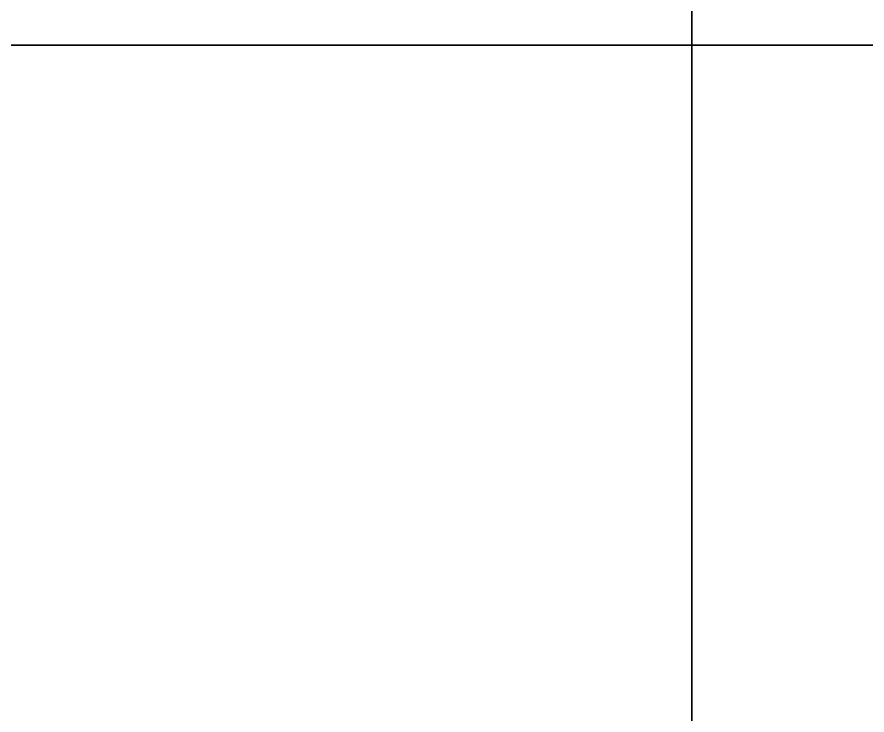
# Model space of a CAD drawing. Extents: x 0 to 2825, y -3457 to 0.
# Drawn here: x 492.15 to 502.04, y -1294.79 to -1286.67 of the extents above; entities that cross this region are included whole.
import ezdxf

# ---------------------------------------------------------------- set-up
doc = ezdxf.new("R2010")
doc.units = 0
for name, color, linetype in [('LAYER0', 7, 'CONTINUOUS'), ('LAYER1', 7, 'CONTINUOUS'), ('LAYER3', 253, 'CONTINUOUS'), ('LAYER594', 253, 'CONTINUOUS'), ('LAYER639', 139, 'CONTINUOUS'), ('LAYER664', 251, 'CONTINUOUS'), ('LAYER689', 253, 'CONTINUOUS'), ('LAYER690', 253, 'CONTINUOUS'), ('LAYER692', 253, 'CONTINUOUS')]:
    doc.layers.add(name, color=color, linetype=linetype)

msp = doc.modelspace()

# ---------------------------------------------------------------- linework, layer by layer
at = {"layer": 'LAYER0', "invisible_edges": 1}
for points in [[(2825, 0), (0, -3457), (0, 0), (2825, 0)], [(2825, -3457, 5), (0, 0, 5), (0, -3457, 5), (2825, -3457, 5)], [(0, 0, 5), (2825, -3457, 5), (2825, 0, 5), (0, 0, 5)], [(0, -3457), (2825, 0), (2825, -3457), (0, -3457)]]:
    msp.add_3dface(points, dxfattribs=at)
at = {"layer": 'LAYER3', "invisible_edges": 1}
for points in [[(150, -1295, 1335), (500, -1277, 1335), (500, -1295, 1335), (150, -1295, 1335)], [(500, -1277, 1335), (150, -1295, 1335), (150, -1277, 1335), (500, -1277, 1335)], [(150, -1277, 2550), (500, -1295, 2550), (500, -1277, 2550), (150, -1277, 2550)], [(500, -1295, 2550), (150, -1277, 2550), (150, -1295, 2550), (500, -1295, 2550)], [(500, -1277, 1335), (500, -1295, 2550), (500, -1295, 1335), (500, -1277, 1335)], [(500, -1295, 2550), (500, -1277, 1335), (500, -1277, 2550), (500, -1295, 2550)]]:
    msp.add_3dface(points, dxfattribs=at)
at = {"layer": 'LAYER594', "invisible_edges": 1}
for points in [[(150, -1295, 75), (500, -1277, 75), (500, -1295, 75), (150, -1295, 75)], [(500, -1277, 75), (150, -1295, 75), (150, -1277, 75), (500, -1277, 75)], [(150, -1277, 575), (500, -1295, 575), (500, -1277, 575), (150, -1277, 575)], [(500, -1295, 575), (150, -1277, 575), (150, -1295, 575), (500, -1295, 575)], [(500, -1277, 75), (500, -1295, 575), (500, -1295, 75), (500, -1277, 75)], [(500, -1295, 575), (500, -1277, 75), (500, -1277, 575), (500, -1295, 575)]]:
    msp.add_3dface(points, dxfattribs=at)
at = {"layer": 'LAYER639', "invisible_edges": 1}
for points in [[(500, -1875, 240.33), (500, -1279, 79), (500, -1875, 79), (500, -1875, 240.33)], [(500, -1279, 79), (500, -1875, 240.33), (500, -1279, 240.33), (500, -1279, 79)], [(518, -1875, 79), (500, -1279, 79), (518, -1279, 79), (518, -1875, 79)], [(500, -1279, 79), (518, -1875, 79), (500, -1875, 79), (500, -1279, 79)], [(500, -1875, 240.33), (518, -1279, 240.33), (500, -1279, 240.33), (500, -1875, 240.33)], [(518, -1279, 240.33), (500, -1875, 240.33), (518, -1875, 240.33), (518, -1279, 240.33)]]:
    msp.add_3dface(points, dxfattribs=at)
at = {"layer": 'LAYER664', "invisible_edges": 1}
for points in [[(500, -1875, 405.6633), (500, -1279, 244.3333), (500, -1875, 244.3333), (500, -1875, 405.6633)], [(500, -1279, 244.3333), (500, -1875, 405.6633), (500, -1279, 405.6633), (500, -1279, 244.3333)], [(518, -1875, 244.3333), (500, -1279, 244.3333), (518, -1279, 244.3333), (518, -1875, 244.3333)], [(500, -1279, 244.3333), (518, -1875, 244.3333), (500, -1875, 244.3333), (500, -1279, 244.3333)], [(500, -1875, 405.6633), (518, -1279, 405.6633), (500, -1279, 405.6633), (500, -1875, 405.6633)], [(518, -1279, 405.6633), (500, -1875, 405.6633), (518, -1875, 405.6633), (518, -1279, 405.6633)]]:
    msp.add_3dface(points, dxfattribs=at)
at = {"layer": 'LAYER689', "invisible_edges": 1}
for points in [[(500, -1875, 570.9967), (500, -1279, 409.6667), (500, -1875, 409.6667), (500, -1875, 570.9967)], [(500, -1279, 409.6667), (500, -1875, 570.9967), (500, -1279, 570.9967), (500, -1279, 409.6667)], [(518, -1875, 409.6667), (500, -1279, 409.6667), (518, -1279, 409.6667), (518, -1875, 409.6667)], [(500, -1279, 409.6667), (518, -1875, 409.6667), (500, -1875, 409.6667), (500, -1279, 409.6667)], [(500, -1875, 570.9967), (518, -1279, 570.9967), (500, -1279, 570.9967), (500, -1875, 570.9967)], [(518, -1279, 570.9967), (500, -1875, 570.9967), (518, -1875, 570.9967), (518, -1279, 570.9967)]]:
    msp.add_3dface(points, dxfattribs=at)
at = {"layer": 'LAYER690', "invisible_edges": 1}
for points in [[(150, -1277, 575), (520, -1877, 575), (150, -1877, 575), (150, -1277, 575)], [(520, -1877, 575), (150, -1277, 575), (520, -1277, 575), (520, -1877, 575)], [(520, -1277, 593), (150, -1877, 593), (520, -1877, 593), (520, -1277, 593)], [(150, -1877, 593), (520, -1277, 593), (150, -1277, 593), (150, -1877, 593)]]:
    msp.add_3dface(points, dxfattribs=at)
at = {"layer": 'LAYER692', "invisible_edges": 1}
for points in [[(492, -1287, 75), (510, -1867, 75), (510, -1287, 75), (492, -1287, 75)], [(510, -1867, 75), (492, -1287, 75), (492, -1867, 75), (510, -1867, 75)], [(510, -1287, 5), (492, -1287, 75), (510, -1287, 75), (510, -1287, 5)], [(492, -1287, 75), (510, -1287, 5), (492, -1287, 5), (492, -1287, 75)], [(492, -1867, 5), (510, -1287, 5), (510, -1867, 5), (492, -1867, 5)], [(510, -1287, 5), (492, -1867, 5), (492, -1287, 5), (510, -1287, 5)]]:
    msp.add_3dface(points, dxfattribs=at)

# ---------------------------------------------------------------- meshes
at = {"layer": 'LAYER1'}
mesh = msp.add_polymesh((5, 2), dxfattribs=at)
for k, corner in enumerate([(2675, -150, 2599), (150, -150, 2599), (2675, -3307, 2599), (2675, -150, 2599), (150, -3307, 2599), (2675, -3307, 2599), (150, -150, 2599), (150, -3307, 2599), (0, 0, 2599), (0, -3457, 2599)]):
    mesh.set_mesh_vertex(divmod(k, 2), corner)

doc.saveas('drawing.dxf')
